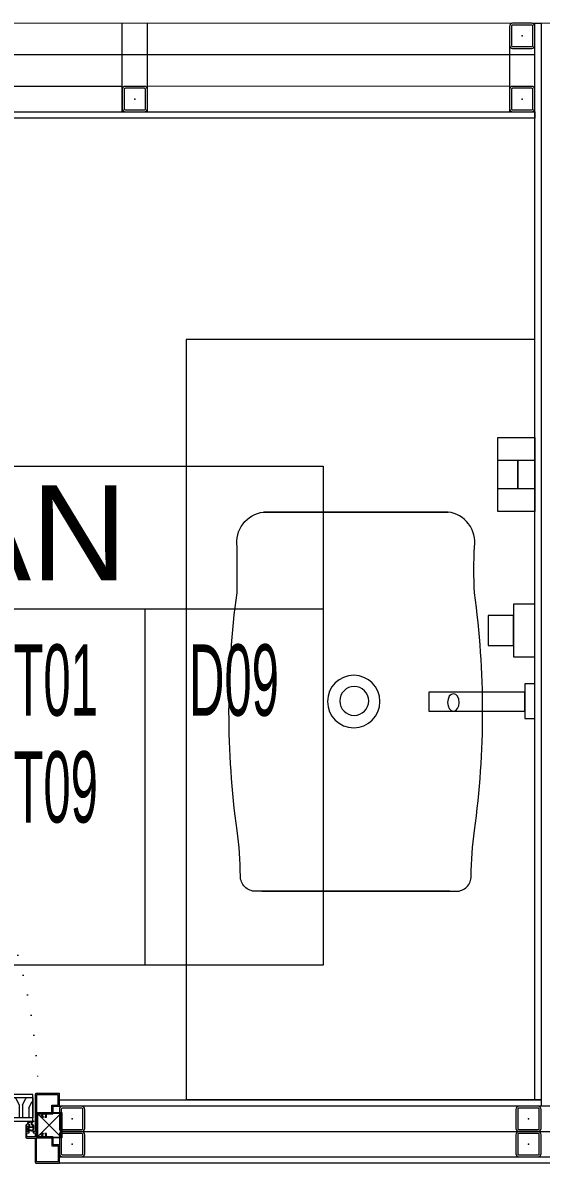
# Model space of a CAD drawing. Extents: x -1073 to 35213, y -1180 to 6950.
# Drawn here: x 17145.1 to 17226.8, y 3277.4 to 3457.5 of the extents above; entities that cross this region are included whole.
import ezdxf
from ezdxf.enums import TextEntityAlignment as Align

# ---------------------------------------------------------------- set-up
doc = ezdxf.new("R2010")
doc.units = 0
doc.header["$LTSCALE"] = 25
doc.linetypes.add('DOT2', pattern=[0.125, 0, -0.125])
doc.layers.get('0').update_dxf_attribs({"color": 9, "lineweight": 9})
for name, color, linetype, lineweight in [('00', 9, 'Continuous', 9), ('05V', 9, 'Continuous', 9), ('06D', 9, 'Continuous', 9), ('09', 9, 'Continuous', 9), ('10', 9, 'Continuous', 9), ('11', 9, 'Continuous', 9), ('12', 9, 'Continuous', 9), ('20', 9, 'DOT2', 9), ('21_MAHAL', 9, 'Continuous', 9), ('33', 9, 'BATTING', 9)]:
    doc.layers.add(name, color=color, linetype=linetype, lineweight=lineweight)
doc.styles.add('Arial', font='arial.ttf', dxfattribs={"height": 2.5})
doc.styles.add('MuuM_TEXT-STANDART', font='ARIALN.TTF')
doc.linetypes.add('BATTING', pattern='A,0.0001,-0.1,[134,ltypeshp.shx,S=0.1,R=0,X=-0.1,Y=0],-0.2,[134,ltypeshp.shx,S=0.1,R=180,X=0.1,Y=0],-0.1', length=0.4001)

# ---------------------------------------------------------------- blocks, each defined once
blk = doc.blocks.new('Prf-40x40')
for points in [[(1.5, -2), (-1.5, -2, -0.414214), (-2, -1.5), (-2, 1.5, -0.414214), (-1.5, 2), (1.5, 2, -0.414214), (2, 1.5), (2, -1.5, -0.414214)], [(1.5, -1.7), (-1.5, -1.7, -0.414214), (-1.7, -1.5), (-1.7, 1.5, -0.414214), (-1.5, 1.7), (1.5, 1.7, -0.414214), (1.7, 1.5), (1.7, -1.5, -0.414214)]]:
    blk.add_lwpolyline(points, format="xyb", close=True)
blk.add_point((0, 0))
blk = doc.blocks.new('sıvı sabunluk plan')
for points in [[(5.85, 1.3), (0, 1.3), (0, 13), (5.85, 13), (5.85, 1.3)], [(3.15, 4.9), (0, 4.9), (0, 9.4), (3.15, 9.4), (3.15, 4.9)], [(5.85, 4.9), (3.15, 4.9), (3.15, 9.4), (5.85, 9.4), (5.85, 4.9)]]:
    blk.add_lwpolyline(points)
blk = doc.blocks.new('LAVABO BATARYA PLAN')
at = {"layer": '05V'}
for points in [[(0, 0), (5.5, 0), (5.5, -1.56), (0, -1.56)], [(9.77, 0), (18.07, 0), (18.07, -3.39), (9.77, -3.39)], [(1.18, -1.56), (4.18, -1.56), (4.18, -16.74), (1.18, -16.74)], [(11.55, -3.39), (16.28, -3.39), (16.28, -7.35), (11.55, -7.35)]]:
    blk.add_lwpolyline(points, close=True, dxfattribs=at)
blk = doc.blocks.new('Group-398-1')
at = {"lineweight": 0, "flags": 128}
blk.add_lwpolyline([(384774.1706, 69367.6054), (384774.1706, 69368.1554), (384775.3706, 69368.1554), (384775.3706, 69367.6054)], close=True, dxfattribs=at)
blk.add_lwpolyline([(384775.3706, 69367.6054), (384774.1706, 69367.6054), (384774.1706, 69368.1554), (384775.3706, 69368.1554)], close=True)
for points in [[(384775.042, 69367.7395), (384775.042, 69368.0459, 0.414214), (384775.018, 69368.0699, -0.035809), (384774.946, 69368.0751, 0.067889), (384774.5706, 69368.0751, -0.002456), (384774.498, 69368.0751, 0.418149), (384774.4431, 69368.0334), (384774.4431, 69367.7422)], [(384775.042, 69368.0361), (384775.042, 69367.7297, -0.414214), (384775.018, 69367.7057, 0.035809), (384774.946, 69367.7005, -0.067889), (384774.5706, 69367.7005, 0.025966), (384774.498, 69367.7005, -0.418149), (384774.4431, 69367.7422), (384774.4431, 69368.0334)]]:
    blk.add_lwpolyline(points, format="xyb")
for centre, radius in [((384774.7423, 69367.8911), 0.0414), ((384774.7414, 69367.8903), 0.0228)]:
    blk.add_circle(centre, radius)
blk.add_ellipse((384774.7438, 69367.7338), major_axis=(0.0138, 0), ratio=0.667081)
at = {"xscale": 0.01, "yscale": 0.01, "zscale": 0.01, "rotation": 180}
blk.add_blockref('LAVABO BATARYA PLAN', (384774.7693, 69367.6054), dxfattribs=at)
at = {"layer": '05V', "extrusion": (0, 0, -1), "xscale": 0.01, "yscale": 0.01, "zscale": -0.01, "rotation": 270}
blk.add_blockref('sıvı sabunluk plan', (-384774.4553, 69367.6639), dxfattribs=at)
blk = doc.blocks.new('p-korkasa_40x40')
at = {"layer": '10'}
for points in [[(-2, -2), (-2, -2, 4.557572), (-2, -2), (2, -2, 6.895317), (2, -2), (2, -2), (2, 2), (-2, 2), (-2, -2)], [(-1.85, -1.85), (-1.85, 1.85), (1.85, 1.85), (1.85, -1.85), (-1.85, -1.85, -4.556435), (-1.85, -1.85)]]:
    blk.add_lwpolyline(points, format="xyb", close=True, dxfattribs=at)
for points in [[(2, -2), (-2, 2)], [(2, 2), (-2, -1.97)]]:
    blk.add_lwpolyline(points, dxfattribs=at)
blk = doc.blocks.new('P-AH-01-10')
at = {"layer": '09'}
h = blk.add_hatch(dxfattribs=at)
h.set_pattern_fill('LOGEND', color=256, scale=10, style=0)
h.set_pattern_definition([(360, (3903.399, 15925.483), (10, -10), [3, -7]), (360, (3903.399, 15924.983), (10, -10), [3, -7]), (360, (3903.899, 15923.983), (10, -10), [2, -8]), (360, (3904.399, 15922.983), (10, -10), [1.5, -8.5]), (360, (3904.399, 15921.983), (10, -10), [1, -9]), (360, (3901.899, 15920.983), (10, -10), [0.5, -2.5, 0.5, -6.5]), (360, (3903.399, 15920.483), (10, -10), [0.5, -4, 1.5, -4]), (360, (3905.399, 15919.983), (10, -10), [0.5, -0.5, 0.5, -8.5]), (360, (3904.899, 15919.483), (10, -10), [0.5, -9.5]), (360, (3904.399, 15918.483), (10, -10), [1.5, -8.5]), (360, (3904.399, 15917.483), (10, -10), [2, -8]), (360, (3903.899, 15916.483), (10, -10), [2.5, -3, 0.5, -4]), (270, (3899.899, 15922.483), (-10, -10), [0.5, -1, 2.5, -6]), (270, (3900.399, 15921.483), (-10, -10), [0.5, -0.5, 1.5, -7.5]), (270, (3900.899, 15917.483), (-10, -10), [1, -9]), (270, (3901.399, 15921.483), (-10, -10), [2, -3, 0.5, -4.5]), (270, (3901.899, 15915.983), (-10, -10), [0.5, -9.5]), (270, (3902.399, 15920.983), (-10, -10), [1.5, -8.5]), (270, (3903.399, 15920.483), (-10, -10), [1, -9]), (270, (3904.399, 15920.483), (-10, -10), [0.5, -1.5, 1.5, -6.5]), (270, (3904.899, 15919.983), (-10, -10), [0.5, -9.5]), (270, (3905.399, 15921.983), (-10, -10), [1.4, -8.6]), (270, (3905.899, 15923.983), (-10, -10), [1, -9]), (270, (3906.899, 15919.983), (-10, -10), [0.5, -9.5]), (270, (3907.899, 15920.483), (-10, -10), [1.5, -8.5]), (270, (3908.899, 15920.483), (-10, -10), [1.5, -8.5]), (315, (3907.399, 15924.483), (-3e-15, -10), [0.7071, -0.7071, 0.7071, -12.0208356]), (315, (3905.399, 15921.983), (-3e-15, -10), [1.4142, -12.7279356]), (315, (3901.399, 15916.983), (-3e-15, -10), [1.4142, -12.7279356]), (315, (3903.399, 15919.483), (-3e-15, -10), [1.4142, -12.7279356]), (315, (3903.899, 15921.483), (-3e-15, -10), [1.4142, -12.7279356]), (315, (3906.899, 15923.483), (-3e-15, -10), [1.4142, -12.7279356]), (315, (3905.899, 15922.983), (-3e-15, -10), [2.12132, -12.0208156]), (315, (3902.899, 15918.483), (-3e-15, -10), [0.7071, -13.4350356]), (315, (3902.399, 15917.483), (-3e-15, -10), [0.7071, -13.4350356]), (315, (3906.399, 15917.483), (-3e-15, -10), [0.7071, -13.4350356]), (315, (3902.399, 15922.483), (-3e-15, -10), [0.7071, -13.4350356]), (315, (3907.899, 15918.983), (-3e-15, -10), [0.7071, -13.4350356]), (315, (3904.399, 15919.983), (-3e-15, -10), [0.7071, -13.4350356]), (315, (3905.399, 15918.983), (-3e-15, -10), [0.7071, -13.4350356]), (225, (3904.899, 15920.983), (-10, 3e-15), [0.7071, -0.7071, 2.12132, -10.6066156]), (225, (3906.399, 15920.983), (-10, 3e-15), [0.7071, -13.4350356]), (225, (3906.399, 15924.483), (-10, 3e-15), [0.7071, -13.4350356]), (225, (3904.399, 15921.983), (-10, 3e-15), [0.7071, -13.4350356]), (225, (3905.899, 15919.983), (-10, 3e-15), [0.7071, -13.4350356]), (225, (3903.399, 15922.483), (-10, 3e-15), [0.7071, -13.4350356]), (225, (3907.399, 15922.483), (-10, 3e-15), [0.7071, -13.4350356]), (225, (3900.399, 15925.483), (-10, 3e-15), [0.7071, -13.4350356]), (225, (3900.899, 15924.983), (-10, 3e-15), [1.4142, -12.7279356]), (225, (3901.399, 15924.483), (-10, 3e-15), [1.4142, -12.7279356]), (225, (3902.399, 15924.483), (-10, 3e-15), [1.4142, -12.7279356]), (225, (3902.899, 15923.483), (-10, 3e-15), [1.4142, -12.7279356]), (225, (3906.899, 15919.483), (-10, 3e-15), [1.4142, -12.7279356]), (225, (3908.899, 15924.483), (-10, 3e-15), [1.4142, -12.7279356]), (225, (3909.399, 15916.483), (-10, 3e-15), [1.4142, -12.7279356]), (225, (3909.399, 15917.483), (-10, 3e-15), [1.4142, -12.7279356]), (225, (3908.399, 15917.983), (-10, 3e-15), [1.4142, -12.7279356]), (225, (3901.399, 15917.983), (-10, 3e-15), [2.12132, -12.0208156]), (225, (3907.899, 15918.983), (-10, 3e-15), [2.12132, -12.0208156]), (333.43495, (3902.399, 15915.983), (10, -4e-09), [1.118, -21.24268]), (333.43495, (3902.399, 15920.983), (10, -4e-09), [1.118, -21.24268]), (333.43495, (3903.399, 15917.983), (10, -4e-09), [1.118, -21.24268]), (333.43495, (3906.399, 15924.983), (10, -4e-09), [1.118, -21.24268]), (333.43495, (3905.899, 15923.983), (10, -4e-09), [1.118, -21.24268]), (333.43495, (3902.899, 15921.983), (10, -4e-09), [1.118, -21.24268]), (333.43495, (3902.899, 15916.983), (10, -4e-09), [1.118, -21.24268]), (333.43495, (3905.899, 15919.983), (10, -4e-09), [2.236, -20.12468]), (296.56505, (3905.899, 15918.483), (5e-10, -10), [1.118, -21.24268]), (296.56505, (3907.399, 15921.483), (5e-10, -10), [1.118, -21.24268]), (296.56505, (3902.399, 15919.483), (5e-10, -10), [1.118, -21.24268]), (296.56505, (3900.399, 15918.983), (5e-10, -10), [1.118, -21.24268]), (296.56505, (3906.399, 15920.983), (5e-10, -10), [1.118, -21.24268]), (296.56505, (3905.399, 15920.983), (5e-10, -10), [1.118, -21.24268]), (296.56505, (3901.399, 15919.483), (5e-10, -10), [2.236, -20.12468]), (296.56505, (3908.899, 15922.983), (5e-10, -10), [2.236, -20.12468]), (296.56505, (3907.899, 15922.483), (5e-10, -10), [2.236, -20.12468]), (243.43495, (3899.899, 15923.983), (-4e-09, -10), [1.118, -21.24268]), (243.43495, (3899.899, 15918.483), (-4e-09, -10), [1.118, -21.24268]), (243.43495, (3901.899, 15925.483), (-4e-09, -10), [1.118, -21.24268]), (243.43495, (3900.899, 15916.483), (-4e-09, -10), [1.118, -21.24268]), (243.43495, (3901.899, 15922.483), (-4e-09, -10), [1.118, -21.24268]), (243.43495, (3903.899, 15921.483), (-4e-09, -10), [1.118, -21.24268]), (243.43495, (3904.899, 15919.483), (-4e-09, -10), [1.118, -21.24268]), (243.43495, (3900.399, 15923.483), (3.2e-06, -10.0000016), [1.118, -21.24268]), (243.43495, (3902.899, 15921.983), (-4e-09, -10), [1.118, -21.24268]), (243.43495, (3905.899, 15922.983), (-4e-09, -10), [1.118, -21.24268]), (243.43495, (3906.899, 15921.983), (-4e-09, -10), [1.118, -21.24268]), (243.43495, (3908.899, 15918.983), (-4e-09, -10), [1.118, -21.24268]), (243.43495, (3901.399, 15915.983), (-4e-09, -10), [1.118, -21.24268]), (243.43495, (3899.899, 15916.483), (-4e-09, -10), [2.236, -20.12468]), (243.43495, (3901.399, 15923.483), (-4e-09, -10), [2.236, -20.12468]), (206.56505, (3899.899, 15924.983), (-10, -5e-10), [1.118, -21.24268]), (206.56505, (3908.399, 15925.483), (-10, -5e-10), [1.118, -21.24268]), (206.56505, (3907.899, 15920.483), (-10, -5e-10), [1.118, -21.24268]), (206.56505, (3903.899, 15923.983), (-10, -5e-10), [1.118, -21.24268]), (206.56505, (3903.399, 15924.983), (-10, -5e-10), [1.118, -21.24268]), (206.56505, (3904.399, 15922.983), (-10, -5e-10), [1.118, -21.24268]), (206.56505, (3907.399, 15916.983), (-10, -5e-10), [1.118, -21.24268]), (206.56505, (3908.399, 15916.483), (-10, -5e-10), [2.236, -20.12468])])
h.paths.add_polyline_path([(-6.17, -90.96), (-6.2, -90.96), (-6.2, -90.17), (-6.17, -90.17), (-6.17, -89.65), (-6.2, -89.65), (-6.2, -88.7), (-9.34, -88.7), (-9.34, -89.65), (-9.37, -89.65), (-9.37, -90.17), (-9.34, -90.17), (-9.34, -90.96), (-9.37, -90.96), (-9.37, -94.7), (-6.17, -94.7)])
h.paths.add_polyline_path([(-6.2, -87.23), (-6.2, -86.44), (-6.17, -86.44), (-6.17, -84.7), (-9.37, -84.7), (-9.37, -86.44), (-9.34, -86.44), (-9.34, -87.23), (-9.37, -87.23), (-9.37, -87.75), (-9.34, -87.75), (-9.34, -88.7), (-6.2, -88.7), (-6.2, -87.75), (-6.17, -87.75), (-6.17, -87.23)])
at = {"layer": '10'}
h = blk.add_hatch(color=256, dxfattribs=at)
edge = h.paths.add_edge_path()
edge.add_spline(control_points=[(-4.46, -93.81), (-4.41, -93.85), (-4.31, -93.92), (-4.22, -94.03), (-4.11, -94.12), (-4.16, -94.23), (-4.2, -94.33), (-4.18, -94.44), (-4.11, -94.52), (-4.11, -94.61), (-4.11, -94.73), (-4.27, -94.8), (-4.44, -94.88), (-4.68, -94.9), (-4.84, -94.88), (-4.98, -94.89), (-5, -94.77), (-5.08, -94.7), (-5.16, -94.59), (-5.29, -94.61), (-5.41, -94.63), (-5.55, -94.67), (-5.6, -94.79), (-5.65, -94.97), (-5.67, -94.92), (-5.68, -94.9)], knot_values=[0, 0, 0, 0, 1.972481, 3.574486, 4.459232, 5.627327, 6.631388, 7.787073, 8.750153, 9.776377, 10.52172, 11.983185, 14.349038, 16.622963, 18.666606, 19.53266, 20.303207, 21.531065, 22.895002, 24.140503, 24.941405, 26.576439, 28.121431, 29.408424, 30.069043, 30.069043, 30.069043, 30.069043], degree=3, periodic=0)
edge.add_arc((-5.66, -94.89), 0.02, -189.6961, -163.7234, ccw=False)
edge.add_line((-5.68, -94.89), (-5.51, -93.94))
edge.add_spline(control_points=[(-5.51, -93.94), (-5.47, -93.91), (-5.4, -93.86), (-5.3, -93.85), (-5.24, -93.87), (-5.24, -93.87), (-5.22, -93.94), (-5.22, -93.94)], knot_values=[0, 0, 0, 0, 0.223005, 0.446978, 0.802266, 1.018677, 1.060394, 1.060394, 1.060394, 1.060394], degree=3, periodic=0)
edge.add_arc((-4.99, -93.88), 0.24, -167.1554, -38.8576)
edge.add_spline(control_points=[(-4.8, -94.04), (-4.82, -94.01), (-4.81, -93.95), (-4.87, -93.85), (-4.75, -93.86), (-4.74, -94.05), (-4.58, -93.99), (-4.34, -94), (-4.47, -93.88), (-4.47, -93.83), (-4.46, -93.81)], knot_values=[1.684533, 1.684533, 1.684533, 1.684533, 1.827513, 2.001132, 2.034133, 2.383878, 2.57075, 2.817302, 2.995365, 3.101802, 3.101802, 3.101802, 3.101802], degree=3, periodic=0)
edge = h.paths.add_edge_path(flags=16)
edge.add_spline(control_points=[(-5.49, -94.59), (-5.47, -94.58), (-5.45, -94.56), (-5.41, -94.54), (-5.4, -94.53), (-5.39, -94.53)], knot_values=[4.696286, 4.696286, 4.696286, 4.696286, 4.796123, 4.796123, 4.85442, 4.85442, 4.85442, 4.85442], degree=3, periodic=0)
edge.add_spline(control_points=[(-5.39, -94.53), (-5.39, -94.53), (-5.39, -94.53), (-5.38, -94.53), (-5.37, -94.53), (-5.35, -94.52), (-5.34, -94.52), (-5.33, -94.52), (-5.32, -94.52), (-5.29, -94.52), (-5.27, -94.51), (-5.23, -94.51), (-5.21, -94.51), (-5.17, -94.52), (-5.16, -94.52), (-5.13, -94.53), (-5.11, -94.54), (-5.08, -94.56), (-5.07, -94.57), (-5.04, -94.59), (-5.03, -94.61), (-5.01, -94.63), (-5.01, -94.64), (-4.99, -94.66), (-4.98, -94.66), (-4.96, -94.69), (-4.95, -94.72), (-4.93, -94.74)], knot_values=[3.795206, 3.795206, 3.795206, 3.795206, 3.825435, 3.825435, 3.876176, 3.876176, 3.92312, 3.92312, 3.970064, 3.970064, 4.05608, 4.05608, 4.142095, 4.142095, 4.181856, 4.181856, 4.244412, 4.244412, 4.309456, 4.309456, 4.374501, 4.374501, 4.4364, 4.4364, 4.4983, 4.4983, 4.605733, 4.605733, 4.605733, 4.605733], degree=3, periodic=0)
edge.add_arc((-4.86, -94.71), 0.076, -153.7733, -27.2222)
edge.add_arc((-5.77, -94.32), 1.06, -383.3762, -348.8377)
edge.add_arc((-4.75, -94.12), 0.02, -348.9001, -239.8046)
edge.add_arc((-4.97, -93.84), 0.342, -515.5119, -411.1287, ccw=False)
edge.add_arc((-5.35, -94), 0.0708, -341.8184, -180.1577)
edge.add_line((-5.42, -94), (-5.52, -94.57))
edge.add_arc((-5.5, -94.58), 0.02, -189.6961, -45.6378)
edge = h.paths.add_edge_path(flags=16)
edge.add_spline(control_points=[(-4.62, -94.83), (-4.62, -94.83), (-4.61, -94.83), (-4.58, -94.82), (-4.55, -94.81), (-4.51, -94.79), (-4.51, -94.79), (-4.51, -94.79)], knot_values=[2.606882, 2.606882, 2.606882, 2.606882, 2.618309, 2.618309, 2.814705, 2.814705, 2.821436, 2.821436, 2.821436, 2.821436], degree=3, periodic=0)
edge.add_spline(control_points=[(-4.51, -94.79), (-4.48, -94.78), (-4.44, -94.77), (-4.41, -94.76), (-4.41, -94.76), (-4.41, -94.76)], knot_values=[2.408074, 2.408074, 2.408074, 2.408074, 2.597739, 2.597739, 2.606882, 2.606882, 2.606882, 2.606882], degree=3, periodic=0)
edge.add_spline(control_points=[(-4.41, -94.76), (-4.39, -94.75), (-4.38, -94.75), (-4.35, -94.73), (-4.33, -94.73), (-4.3, -94.71), (-4.29, -94.71), (-4.28, -94.7)], knot_values=[2.149006, 2.149006, 2.149006, 2.149006, 2.238061, 2.238061, 2.336259, 2.336259, 2.408074, 2.408074, 2.408074, 2.408074], degree=3, periodic=0)
edge.add_spline(control_points=[(-4.28, -94.7), (-4.27, -94.7), (-4.27, -94.7), (-4.25, -94.69), (-4.25, -94.69), (-4.23, -94.68), (-4.23, -94.68), (-4.22, -94.67), (-4.21, -94.67), (-4.21, -94.67)], knot_values=[1.977607, 1.977607, 1.977607, 1.977607, 2.00399, 2.00399, 2.053089, 2.053089, 2.101048, 2.101048, 2.149006, 2.149006, 2.149006, 2.149006], degree=3, periodic=0)
edge.add_arc((-4.22, -94.65), 0.02, -411.5664, -360.5556)
edge.add_spline(control_points=[(-4.2, -94.65), (-4.2, -94.65), (-4.2, -94.65), (-4.2, -94.64), (-4.2, -94.64), (-4.2, -94.62), (-4.2, -94.61), (-4.2, -94.6)], knot_values=[1.698781, 1.698781, 1.698781, 1.698781, 1.709176, 1.709176, 1.751194, 1.751194, 1.814824, 1.814824, 1.814824, 1.814824], degree=3, periodic=0)
edge.add_spline(control_points=[(-4.2, -94.6), (-4.2, -94.6), (-4.2, -94.6), (-4.2, -94.59), (-4.2, -94.58), (-4.2, -94.57), (-4.2, -94.57), (-4.2, -94.56), (-4.2, -94.56), (-4.2, -94.56), (-4.21, -94.55), (-4.21, -94.55), (-4.21, -94.55), (-4.21, -94.55), (-4.21, -94.54), (-4.21, -94.54), (-4.21, -94.54), (-4.22, -94.54)], knot_values=[1.498289, 1.498289, 1.498289, 1.498289, 1.4989, 1.4989, 1.556387, 1.556387, 1.58513, 1.58513, 1.613874, 1.613874, 1.646409, 1.646409, 1.665385, 1.665385, 1.684361, 1.684361, 1.698781, 1.698781, 1.698781, 1.698781], degree=3, periodic=0)
edge.add_line((-4.22, -94.54), (-4.24, -94.49))
edge.add_line((-4.24, -94.49), (-4.27, -94.41))
edge.add_line((-4.27, -94.41), (-4.28, -94.33))
edge.add_line((-4.28, -94.33), (-4.26, -94.23))
edge.add_spline(control_points=[(-4.26, -94.23), (-4.26, -94.22), (-4.25, -94.21), (-4.24, -94.18), (-4.24, -94.17), (-4.23, -94.15)], knot_values=[0.932214, 0.932214, 0.932214, 0.932214, 0.972815, 0.972815, 1.05928, 1.05928, 1.05928, 1.05928], degree=3, periodic=0)
edge.add_arc((-4.25, -94.15), 0.02, -384.1288, -311.1876)
edge.add_spline(control_points=[(-4.24, -94.13), (-4.24, -94.12), (-4.25, -94.12), (-4.26, -94.11), (-4.26, -94.11), (-4.26, -94.11)], knot_values=[0.619149, 0.619149, 0.619149, 0.619149, 0.680038, 0.680038, 0.680134, 0.680134, 0.680134, 0.680134], degree=3, periodic=0)
edge.add_line((-4.26, -94.11), (-4.29, -94.08))
edge.add_arc((-4.34, -94.14), 0.076, -314.3826, -291.8249)
edge.add_line((-4.32, -94.07), (-4.39, -94.06))
edge.add_line((-4.39, -94.06), (-4.47, -94.07))
edge.add_line((-4.47, -94.07), (-4.55, -94.07))
edge.add_line((-4.55, -94.07), (-4.6, -94.07))
edge.add_line((-4.6, -94.07), (-4.6, -94.07))
edge.add_arc((-4.59, -94.15), 0.076, -262.2541, -172.7718)
edge.add_line((-4.67, -94.16), (-4.67, -94.16))
edge.add_line((-4.67, -94.16), (-4.65, -94.22))
edge.add_line((-4.65, -94.22), (-4.64, -94.32))
edge.add_line((-4.64, -94.32), (-4.65, -94.44))
edge.add_line((-4.65, -94.44), (-4.65, -94.51))
edge.add_line((-4.65, -94.51), (-4.68, -94.65))
edge.add_arc((-5.63, -94.37), 0.983, -381.0841, -376.6741, ccw=False)
edge.add_arc((-4.64, -94.75), 0.076, -203.6945, -74.565)
for p, q in [((-5.68, -94.89), (-5.51, -93.94)), ((-5.52, -94.57), (-5.42, -94)), ((-4.35, -94.06), (-4.6, -94.07))]:
    blk.add_line(p, q, dxfattribs=at)
blk.add_lwpolyline([(-1.88, -98.9, -0.414214), (-1.9, -98.88), (-1.9, -97.9), (-3.14, -97.9, -0.414214), (-3.16, -97.88), (-3.16, -96.85), (-3.72, -96.85), (-3.72, -96.62), (-3.61, -96.62), (-3.65, -96.66, 0.091673), (-3.57, -96.73), (-3.54, -96.7, 0.288261), (-3.3, -96.7), (-3.26, -96.73, 0.091673), (-3.19, -96.66), (-3.23, -96.62, 0.288261), (-3.23, -96.38), (-3.19, -96.35, 0.091673), (-3.26, -96.28), (-3.3, -96.31, 0.288261), (-3.54, -96.31), (-3.57, -96.28, 0.091673), (-3.65, -96.35), (-3.61, -96.38), (-3.72, -96.38), (-3.72, -95.98, -0.414214), (-3.69, -95.95), (-3.54, -95.95, -0.414214), (-3.52, -95.98), (-3.52, -96.15), (-3.16, -96.15), (-3.16, -95.45, 0.414214), (-3.31, -95.3), (-6.69, -95.3, 0.414214), (-6.84, -95.45), (-6.84, -96.15), (-6.48, -96.15), (-6.48, -95.98, -0.414214), (-6.46, -95.95), (-6.31, -95.95, -0.414214), (-6.28, -95.98), (-6.28, -96.38), (-6.39, -96.38), (-6.35, -96.35, 0.091673), (-6.43, -96.28), (-6.46, -96.31, 0.288261), (-6.7, -96.31), (-6.74, -96.28, 0.091673), (-6.81, -96.35), (-6.77, -96.38, 0.288261), (-6.77, -96.62), (-6.81, -96.66, 0.091673), (-6.74, -96.73), (-6.7, -96.7, 0.288261), (-6.46, -96.7), (-6.43, -96.73, 0.091673), (-6.35, -96.66), (-6.39, -96.62), (-6.28, -96.62), (-6.28, -96.85), (-6.84, -96.85), (-6.84, -97.88, -0.414214), (-6.87, -97.9), (-8, -97.9), (-8, -98.88, -0.414214), (-8.03, -98.9), (-10, -98.9, -0.414214), (-10.02, -98.88), (-10.02, -95.25, -0.414214), (-9.87, -95.1), (-4, -95.1), (-4, -94.78, -0.414214), (-3.98, -94.75), (-3.85, -94.75, -0.414214), (-3.82, -94.78), (-3.82, -95.1), (-3.16, -95.1), (-3.16, -93.78), (-3.82, -93.78), (-3.82, -94.11, -0.414214), (-3.85, -94.13), (-3.98, -94.13, -0.414214), (-4, -94.11), (-4, -93.78), (-5.14, -93.78), (-5.14, -93.75, -0.414214), (-4.99, -93.6), (-3.13, -93.6, -0.414214), (-2.98, -93.75), (-2.98, -95.1), (0.83, -95.1, -0.414214), (0.98, -95.25), (0.98, -98.88, -0.414214), (0.95, -98.9)], format="xyb", close=True, dxfattribs=at)
for points in [[(-7, -97.72), (-8.16, -97.72), (-8.16, -98.7), (-9.82, -98.7), (-9.82, -95.3), (-7, -95.3)], [(0.78, -98.7), (0.78, -95.3), (-3, -95.3), (-3, -97.72), (-1.74, -97.72), (-1.74, -98.7)]]:
    blk.add_lwpolyline(points, close=True, dxfattribs=at)
blk.add_lwpolyline([(-4.71, -94.76), (-4.68, -94.65), (-4.65, -94.51), (-4.65, -94.44), (-4.64, -94.32), (-4.65, -94.22), (-4.67, -94.16), (-4.65, -94.1), (-4.6, -94.07), (-4.55, -94.07), (-4.47, -94.07), (-4.39, -94.06), (-4.32, -94.07), (-4.29, -94.08), (-4.26, -94.11), (-4.23, -94.14), (-4.26, -94.23), (-4.28, -94.33), (-4.27, -94.41), (-4.24, -94.49), (-4.22, -94.54), (-4.2, -94.6), (-4.21, -94.67), (-4.28, -94.7), (-4.41, -94.76), (-4.51, -94.79), (-4.62, -94.83), (-4.7, -94.8), (-4.7, -94.8), (-4.71, -94.76)], dxfattribs=at)
for centre, radius, start, end in [((-5.5, -94.58), 0.02, 170.3039, 314.3622), ((-5.35, -94), 0.0708, 17.4548, 181.5695), ((-4.97, -93.84), 0.342, 204.4547, 308.8713), ((-4.99, -93.88), 0.24, 192.8446, 321.1424), ((-4.86, -94.71), 0.076, 206.2267, 332.7778), ((-5.77, -94.32), 1.06, 336.6238, 11.1647), ((-4.75, -94.12), 0.02, 11.2271, 120.1954), ((-5.63, -94.37), 0.983, 338.9159, 12.4907), ((-4.64, -94.75), 0.076, 156.3055, 285.435), ((-4.59, -94.15), 0.076, 97.7459, 185.7821), ((-4.34, -94.14), 0.076, 45.6174, 90.7329), ((-4.25, -94.15), 0.02, 338.8417, 47.7427), ((-4.22, -94.65), 0.02, 308.4336, 353.2033)]:
    blk.add_arc(centre, radius, start, end, dxfattribs=at)
for points, knots in [([(-4.46, -93.81), (-4.41, -93.85), (-4.31, -93.92), (-4.22, -94.03), (-4.11, -94.12), (-4.16, -94.23), (-4.2, -94.33), (-4.18, -94.44), (-4.11, -94.52), (-4.11, -94.61), (-4.11, -94.73), (-4.27, -94.8), (-4.44, -94.88), (-4.68, -94.9), (-4.84, -94.88), (-4.98, -94.89), (-5, -94.77), (-5.08, -94.7), (-5.16, -94.59), (-5.29, -94.61), (-5.41, -94.63), (-5.55, -94.67), (-5.62, -94.79), (-5.65, -94.97), (-5.67, -94.92), (-5.68, -94.9)], [0, 0, 0, 0, 1.972481, 3.574486, 4.459232, 5.627327, 6.631388, 7.787073, 8.750153, 9.776377, 10.52172, 11.983185, 14.349038, 16.622963, 18.666606, 19.53266, 20.303207, 21.531065, 22.895002, 24.140503, 24.941405, 26.576439, 28.121431, 29.408424, 30.069043, 30.069043, 30.069043, 30.069043]), ([(-5.51, -93.94), (-5.47, -93.91), (-5.4, -93.86), (-5.3, -93.85), (-5.24, -93.87), (-5.24, -93.87), (-5.22, -93.94), (-5.22, -93.94)], [0, 0, 0, 0, 0.223005, 0.446978, 0.802266, 1.018677, 1.060394, 1.060394, 1.060394, 1.060394]), ([(-5.39, -94.53), (-5.4, -94.53), (-5.41, -94.54), (-5.45, -94.56), (-5.47, -94.58), (-5.49, -94.59)], [4.6962856, 4.6962856, 4.6962856, 4.6962856, 4.7545829, 4.7545829, 4.8544198, 4.8544198, 4.8544198, 4.8544198]), ([(-4.93, -94.74), (-4.95, -94.72), (-4.96, -94.69), (-4.98, -94.66), (-4.99, -94.66), (-5.01, -94.64), (-5.01, -94.63), (-5.03, -94.61), (-5.04, -94.59), (-5.07, -94.57), (-5.08, -94.56), (-5.11, -94.54), (-5.13, -94.53), (-5.16, -94.52), (-5.17, -94.52), (-5.21, -94.51), (-5.23, -94.51), (-5.27, -94.51), (-5.29, -94.52), (-5.32, -94.52), (-5.33, -94.52), (-5.34, -94.52), (-5.35, -94.52), (-5.37, -94.53), (-5.38, -94.53), (-5.39, -94.53), (-5.39, -94.53), (-5.39, -94.53)], [3.7952058, 3.7952058, 3.7952058, 3.7952058, 3.9026393, 3.9026393, 3.9645387, 3.9645387, 4.0264381, 4.0264381, 4.0914828, 4.0914828, 4.1565275, 4.1565275, 4.2190829, 4.2190829, 4.2588441, 4.2588441, 4.3448595, 4.3448595, 4.4308749, 4.4308749, 4.4778191, 4.4778191, 4.5247633, 4.5247633, 4.5755038, 4.5755038, 4.6057333, 4.6057333, 4.6057333, 4.6057333]), ([(-4.8, -94.04), (-4.82, -94.01), (-4.81, -93.95), (-4.87, -93.85), (-4.75, -93.86), (-4.74, -94.05), (-4.58, -93.99), (-4.34, -94), (-4.47, -93.88), (-4.47, -93.83), (-4.46, -93.81)], [1.684533, 1.684533, 1.684533, 1.684533, 1.827513, 2.001132, 2.034133, 2.383878, 2.57075, 2.817302, 2.995365, 3.101802, 3.101802, 3.101802, 3.101802]), ([(-4.21, -94.67), (-4.21, -94.67), (-4.22, -94.67), (-4.23, -94.68), (-4.23, -94.68), (-4.25, -94.69), (-4.25, -94.69), (-4.28, -94.7), (-4.3, -94.71), (-4.33, -94.73), (-4.35, -94.73), (-4.38, -94.75), (-4.4, -94.75), (-4.45, -94.77), (-4.48, -94.78), (-4.55, -94.81), (-4.58, -94.82), (-4.61, -94.83), (-4.62, -94.83), (-4.62, -94.83)], [1.9776074, 1.9776074, 1.9776074, 1.9776074, 2.025566, 2.025566, 2.0735245, 2.0735245, 2.1226235, 2.1226235, 2.2208216, 2.2208216, 2.3190196, 2.3190196, 2.4172177, 2.4172177, 2.6136138, 2.6136138, 2.8100099, 2.8100099, 2.8214364, 2.8214364, 2.8214364, 2.8214364]), ([(-4.29, -94.08), (-4.28, -94.09), (-4.27, -94.1), (-4.25, -94.12), (-4.24, -94.12), (-4.24, -94.13)], [0.5601748, 0.5601748, 0.5601748, 0.5601748, 0.6192452, 0.6192452, 0.6801336, 0.6801336, 0.6801336, 0.6801336]), ([(-4.23, -94.15), (-4.24, -94.17), (-4.24, -94.18), (-4.26, -94.21), (-4.26, -94.23), (-4.27, -94.26), (-4.28, -94.27), (-4.28, -94.31), (-4.28, -94.33), (-4.28, -94.37), (-4.28, -94.39), (-4.27, -94.43), (-4.26, -94.45), (-4.25, -94.48), (-4.24, -94.49), (-4.23, -94.5), (-4.23, -94.51), (-4.22, -94.53), (-4.22, -94.54), (-4.21, -94.54), (-4.21, -94.55), (-4.21, -94.55), (-4.21, -94.55), (-4.21, -94.55), (-4.2, -94.56), (-4.2, -94.56), (-4.2, -94.56), (-4.2, -94.57), (-4.2, -94.57), (-4.2, -94.58), (-4.2, -94.59), (-4.2, -94.61), (-4.2, -94.62), (-4.2, -94.64), (-4.2, -94.64), (-4.2, -94.65), (-4.2, -94.65), (-4.2, -94.65)], [0.9322139, 0.9322139, 0.9322139, 0.9322139, 1.0186789, 1.0186789, 1.0825561, 1.0825561, 1.1464333, 1.1464333, 1.2253969, 1.2253969, 1.3043605, 1.3043605, 1.37226, 1.37226, 1.4156034, 1.4156034, 1.4589469, 1.4589469, 1.5127089, 1.5127089, 1.5316849, 1.5316849, 1.5506609, 1.5506609, 1.5831957, 1.5831957, 1.6119392, 1.6119392, 1.6406827, 1.6406827, 1.6981697, 1.6981697, 1.7624109, 1.7624109, 1.8044287, 1.8044287, 1.8148244, 1.8148244, 1.8148244, 1.8148244])]:
    blk.add_open_spline(points, degree=3, knots=knots, dxfattribs=at)
at = {"layer": '12', "ltscale": 20}
blk.add_lwpolyline([(-5.67, -94.7), (-9.87, -94.7), (-9.87, -13.1), (-5.67, -13.1)], close=True, dxfattribs=at)
blk.add_lwpolyline([(-9.37, -84.7), (-9.37, -84.7), (-9.37, -94.7), (-6.17, -94.7), (-6.17, -84.7)], dxfattribs=at)
at = {"layer": '20'}
blk.add_arc((-9.18, -13.22), 82.29, 179.9189, 269.4168, dxfattribs=at)
at = {"layer": '10', "rotation": 90}
blk.add_blockref('p-korkasa_40x40', (-5, -97.3), dxfattribs=at)
blk = doc.blocks.new('0_roomno2')
blk.add_lwpolyline([(19.375, -10.5), (0, -10.5), (0, 0), (19.375, 0)], close=True)
for points in [[(0, -3), (19.375, -3)], [(15.625, -3), (15.625, -10.5)]]:
    blk.add_lwpolyline(points)
at = {"style": 'Arial'}
blk.add_attdef('ODANO', (0, 1.17), '', height=2, dxfattribs=at)
blk.add_attdef('MEKANADI', text='', height=2, dxfattribs=at).set_placement((0.35, -3), align=Align.BOTTOM_LEFT)
at = {"style": 'MuuM_TEXT-STANDART', "width": 0.6}
for tag, p in [('YER01', (10, -4.5)), ('TAVAN01', (13.75, -4.5)), ('DUVAR01', (17.5, -4.5)), ('YER02', (10, -6.75)), ('TAVAN02', (13.75, -6.75)), ('DUVAR02', (17.5, -6.75)), ('YER03', (10, -9)), ('TAVAN03', (13.75, -9)), ('DUVAR03', (17.5, -9))]:
    blk.add_attdef(tag, text='', height=1.5, dxfattribs=at).set_placement(p, align=Align.MIDDLE_CENTER)
for tag, p in [('M2', (0.35, -4.875)), ('TEMIZTAVANYUKSEKLIGI', (1.8, -8.608))]:
    blk.add_attdef(tag, text='', height=1.5, dxfattribs=at).set_placement(p, align=Align.MIDDLE_LEFT)

msp = doc.modelspace()

# ---------------------------------------------------------------- linework, layer by layer
at = {"layer": '00'}
msp.add_lwpolyline([(17450.84, 3457.4), (17450.84, 3457.4), (16820.84, 3457.5), (16820.84, 3405)], dxfattribs=at)
at = {"layer": '06D'}
for points in [[(17160.75, 3443.44), (17160.75, 3457.45)], [(17164.75, 3443.41), (17164.75, 3457.45)], [(17221.84, 3453.94), (17221.84, 3443.46)], [(17160.75, 3447.46), (17114.06, 3447.46)], [(17221.84, 3447.46), (17164.75, 3447.47)], [(17255.34, 3286.43), (17226.34, 3286.43)], [(17154.34, 3282.43), (17334.34, 3282.43)]]:
    msp.add_lwpolyline(points, dxfattribs=at)
at = {"layer": '11'}
for points in [[(17226.84, 3287.43), (17225.84, 3287.43), (17225.84, 3457.44), (17226.84, 3457.44)], [(17045.84, 3442.46), (17045.84, 3443.46), (17225.84, 3443.46), (17225.84, 3442.46)], [(17150.84, 3286.43), (17150.84, 3287.43), (17226.84, 3287.43), (17226.84, 3286.43)], [(17150.84, 3277.43), (17150.84, 3278.43), (17337.84, 3278.43), (17337.84, 3277.43)]]:
    msp.add_lwpolyline(points, close=True, dxfattribs=at)
at = {"layer": '33', "ltscale": 0.3}
for points in [[(17225.84, 3452.44), (17045.98, 3452.44)], [(17150.94, 3282.43), (17337.74, 3282.43)]]:
    msp.add_lwpolyline(points, dxfattribs=at)

# ---------------------------------------------------------------- block references
at = {"layer": '05V', "xscale": -100, "yscale": 100, "zscale": 100, "rotation": 90}
msp.add_blockref('Group-398-1', (6953986.38, 38480824.56), dxfattribs=at)
at = {"layer": '10', "xscale": -1}
for name, p, rotation in [('Prf-40x40', (17223.84, 3455.44), 270), ('Prf-40x40', (17162.75, 3445.46), 270), ('Prf-40x40', (17223.84, 3445.46), 270), ('P-AH-01-10', (17051.94, 3278.41), 90)]:
    msp.add_blockref(name, p, dxfattribs=dict(at, rotation=rotation))
for p in [(17152.84, 3284.43), (17224.84, 3284.43), (17152.84, 3280.43), (17224.84, 3280.43)]:
    msp.add_blockref('Prf-40x40', p, dxfattribs=at)
at = {"layer": '21_MAHAL'}
ref = msp.add_blockref('0_roomno2', (17047.14, 3387.47), dxfattribs=dict(at, xscale=7.5, yscale=7.5, zscale=7.5))
ref.add_attrib('MEKANADI', 'WC BAYAN', dxfattribs={"layer": '0', "height": 15, "style": 'Arial'}).set_placement((17049.76, 3364.97), align=Align.BOTTOM_LEFT)
ref.add_attrib('TAVAN01', 'T01', dxfattribs={"layer": '0', "height": 11.25, "style": 'MuuM_TEXT-STANDART', "width": 0.6}).set_placement((17150.26, 3353.72), align=Align.MIDDLE_CENTER)
ref.add_attrib('DUVAR01', 'D09', dxfattribs={"layer": '0', "height": 11.25, "style": 'MuuM_TEXT-STANDART', "width": 0.6}).set_placement((17178.39, 3353.72), align=Align.MIDDLE_CENTER)
ref.add_attrib('TAVAN02', 'T09', dxfattribs={"layer": '0', "height": 11.25, "style": 'MuuM_TEXT-STANDART', "width": 0.6}).set_placement((17150.26, 3336.85), align=Align.MIDDLE_CENTER)

doc.saveas('drawing.dxf')
